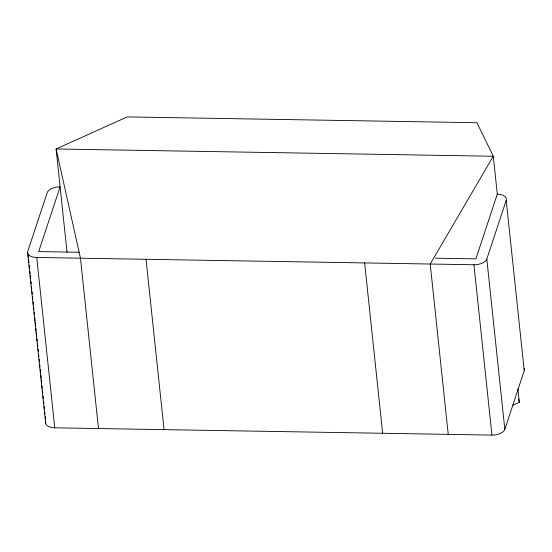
<?xml version="1.0" encoding="UTF-8"?>
<svg xmlns="http://www.w3.org/2000/svg" width="552" height="552" viewBox="0 0 552 552"><rect width="100%" height="100%" fill="white"/><g stroke="black" fill="none" stroke-linecap="round" stroke-linejoin="round"><path stroke-width="0.83" d="M67.047 252.409L56.104 148.971L127.195 116.907L476.942 122.73L493.295 156.25L497.297 194.104L475.879 258.867L435.431 258.191M45.781 421.749A11.143 5.803 -6 0 0 54.765 427.814L491.956 435.093A11.143 5.803 -6 0 0 504.832 429.394L486.809 259.047L506.218 200.369A11.53 6.003 -6 0 0 497.297 194.104M504.832 429.394L524.234 370.716A11.53 6.003 -6 0 0 524.165 368.419M512.29 405.472L519.322 402.304L517.9 388.843M79.136 252.257L38.688 251.588L60.106 186.824A11.53 6.003 -6 0 0 47.168 192.724L27.759 251.401A11.143 5.803 -6 0 0 36.742 257.473L473.933 264.753A11.143 5.803 -6 0 0 486.809 259.047M518.569 398.944L519.322 402.304M506.218 200.369L524.234 370.716M473.933 264.753L491.956 435.093M448.231 434.369L430.215 264.022L493.295 156.25L56.104 148.971L80.461 258.198L98.484 428.545M364.637 262.931L382.653 433.279M146.038 259.295L164.061 429.635M36.742 257.473L54.765 427.814M28.124 254.824L28.393 257.398M28.669 259.964L28.939 262.531M29.208 265.098L29.573 268.52M29.842 271.094L30.112 273.661M30.298 275.372L30.657 278.794M30.933 281.361L31.202 283.928M31.471 286.502L31.747 289.069M32.016 291.635L32.285 294.202M32.561 296.769L32.83 299.336M33.106 301.909L33.375 304.476M33.644 307.043L33.92 309.61M34.189 312.177L34.459 314.743M34.735 317.317L35.093 320.74M35.28 322.451L35.638 325.873M35.908 328.44L36.184 331.014M36.363 332.725L36.722 336.147M36.998 338.714L37.267 341.281M37.543 343.848L37.812 346.421M38.081 348.988L38.357 351.555M38.626 354.122L38.895 356.689M39.171 359.255L39.44 361.829M39.716 364.396L39.986 366.963M40.255 369.529L40.531 372.096M40.8 374.67L41.165 378.092M41.345 379.804L41.704 383.226M41.98 385.793L42.249 388.36M42.518 390.933L42.794 393.5M43.063 396.067L43.332 398.634M43.608 401.2L43.877 403.774M44.153 406.341L44.422 408.908M44.691 411.475L44.967 414.041M45.236 416.608L45.505 419.182M27.628 252.933L45.65 423.274"/></g></svg>
